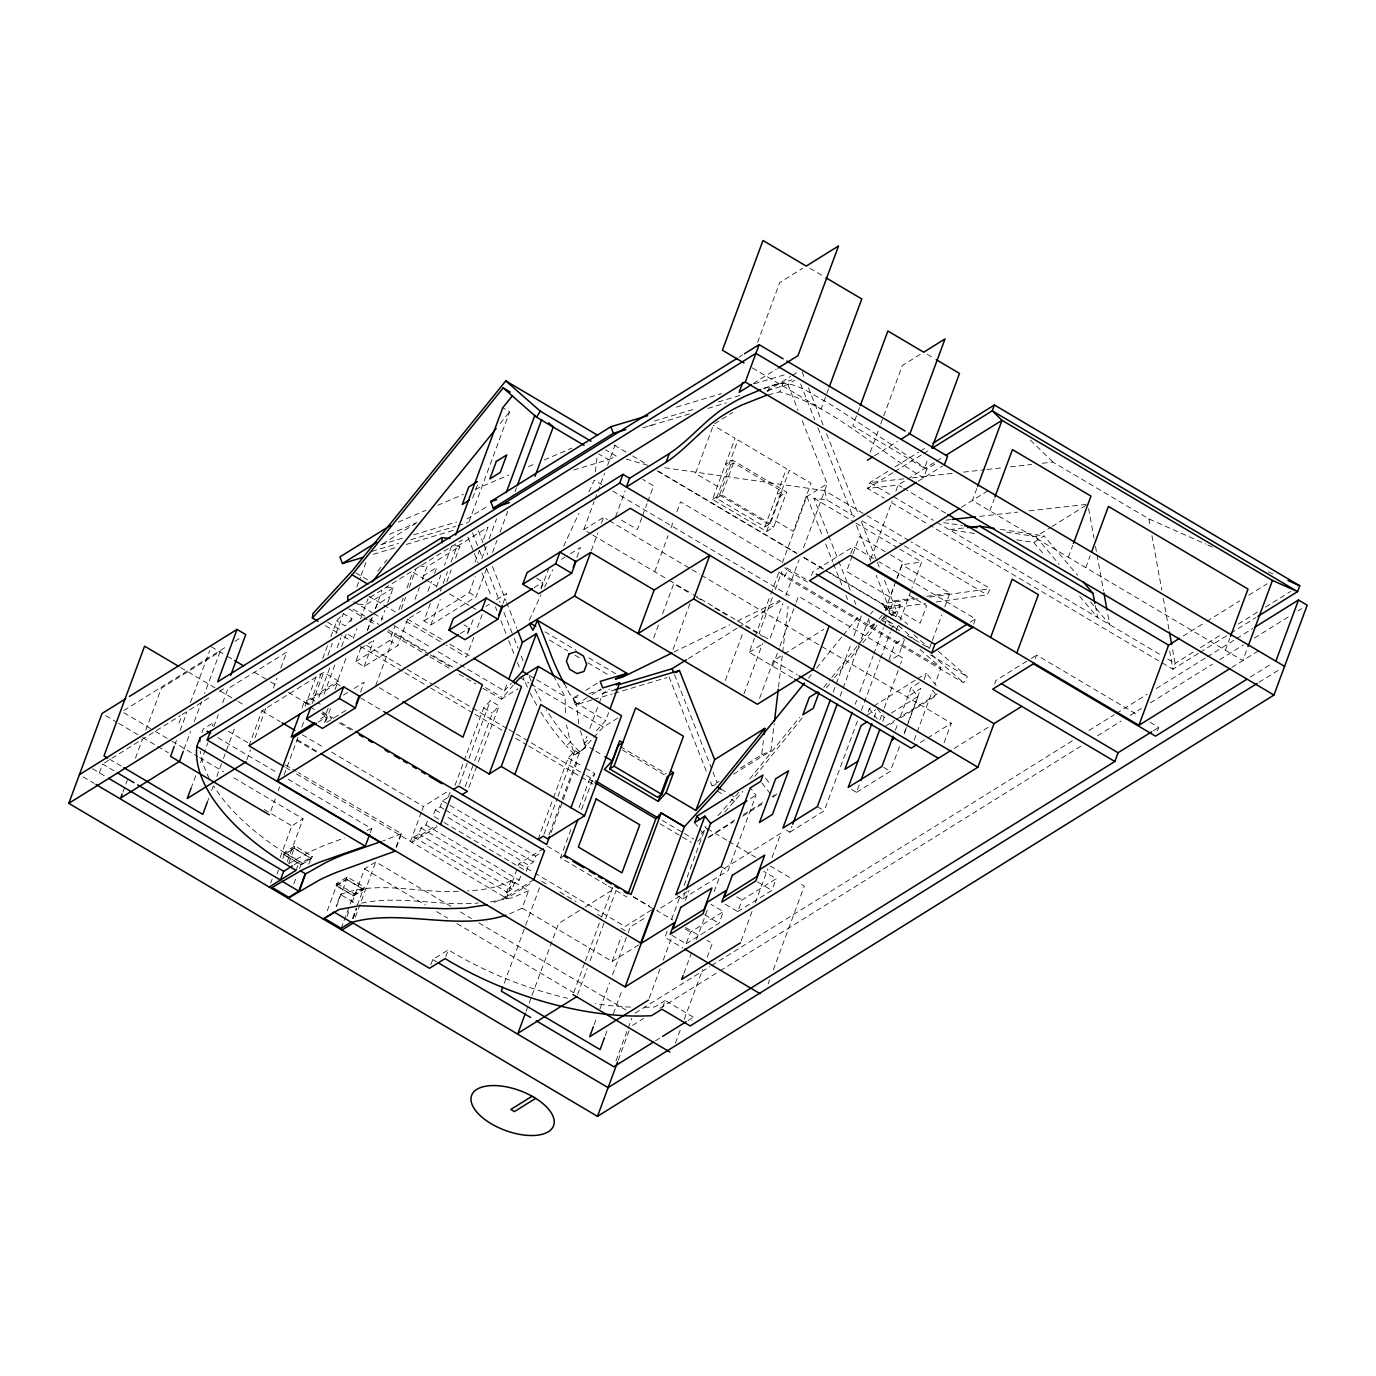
<?xml version="1.0" encoding="UTF-8"?>
<svg xmlns="http://www.w3.org/2000/svg" width="1376" height="1376" viewBox="0 0 1376 1376"><rect width="100%" height="100%" fill="white"/><g stroke="black" fill="none" stroke-linecap="round" stroke-linejoin="round"><path stroke-width="0.75" stroke-dasharray="5 3.75" d="M553.582 675.65A191.384 156.675 58.1 0 0 557.263 682.909L565.106 696.6L565.484 716.156M595.326 471.83L597.304 455.146M740.391 768.083L761.668 754.839L763.353 740.598M733.649 774.103L770.938 750.883L774.224 723.243M778.524 687.088L788.138 606.283M99.382 772.83L102.615 764.076L115.55 771.747M122.928 792.026L125.147 786.04M125.887 784.045L127.349 780.054M135.467 758.107L142.106 740.15M145.804 730.174L161.302 688.275L220.108 651.656L204.611 693.556M178.949 723.277L181.546 716.277M174.976 744.416L176.455 740.426M180.153 730.45L186.792 712.51M190.473 702.534L209.668 650.659M183.954 749.404L190.593 731.447M194.291 721.471L201.67 701.519M201.997 732.479L203.287 728.988L213.676 722.52L212.386 726.012M190.972 788.534L196.132 774.568M200.552 762.596L207.931 742.644M213.848 726.683L218.268 714.712M222.688 702.74L227.866 688.774L286.672 652.155L280.773 668.117M207.208 802.414L208.688 798.424M211.646 790.443L213.108 786.453M216.806 776.477L222.706 760.515M223.445 758.52L235.244 726.597M248.97 745.792L261.904 710.824L323.704 672.348L338.238 680.948L334.643 690.666M246.82 759.879L250.518 749.903M254.938 737.932L266.755 706.008M273.394 688.069L277.075 678.093M302.015 708.004L304.165 702.173L338.238 680.948M305.076 706.318L316.084 676.528M322.706 658.64L327.849 644.708M330.808 636.761L336.69 620.851L343.364 613.593L351.946 618.684L349.745 624.652M321.279 673.277L311.716 699.146L320.298 704.237M327.918 655.372L332.321 643.435M336.002 633.493L343.364 613.593M270.814 810.894L275.252 798.923M278.193 790.942L279.672 786.952M284.11 774.98L298.128 737.072M301.808 727.096L304.767 719.115M312.214 703.411L323.704 672.348M356.848 586.984L360.443 577.266M361.166 575.323L366.91 559.757M318.785 697.529L329.827 667.687M337.172 647.804L340.852 637.862M323.979 694.278L335.022 664.436M341.644 646.531L346.064 634.594M309.961 704.409L306.521 702.379L336.587 683.666L346.769 656.128M353.322 638.43L356.952 628.591M360.598 618.77L368.063 598.577M328.193 708.141L325.304 715.916L318.131 720.388M324.616 722.606L326.766 716.776L321.674 713.766M325.716 721.42L330.859 707.505M270.676 883.082L272.121 879.144M280.154 857.437L291.832 825.858L303.098 818.84L231.03 776.184M283.645 854.582L284.454 852.398L294.842 845.93L312.3 856.25L311.492 858.435L301.103 864.919L283.645 854.582L294.034 848.115L294.842 845.93M277.092 873.949L278.52 870.079M282.802 858.521L284.23 854.668L294.189 848.459L288.53 863.767M407.606 619.252L397.905 645.464L364.107 666.517L355.799 661.598L361.63 645.843M367.444 630.088L371.83 618.271M375.459 608.433L382.012 590.7M367.444 630.5L372.586 616.603M375.528 608.656L376.99 604.683L389.976 596.599M287.292 861.582L303.098 818.84M364.107 666.517L373.808 640.304M381.152 620.438L384.833 610.497M387.774 602.55L393.209 587.862L383.474 586.761M360.546 692.076L364.227 682.152L352.101 689.686M296.046 870.32L299.28 861.582A204.302 99.038 20.3 0 1 213.435 785.644M293.828 883.839L296.666 876.134M299.521 868.411L301.912 862.735L312.3 856.25M398.834 609.878L403.254 597.958M406.918 588.016L412.8 572.124L423.825 578.66M355.799 661.598L389.597 640.545L394.688 626.768M401.259 609.035L405.628 597.218M409.257 587.38L415.827 569.647M308.792 864.094L310.907 858.366L293.828 848.252M375.717 685.523L395.118 633.08L426.027 651.381M414.95 599.386L419.37 587.466M422.312 579.52L427.007 566.809L459.928 546.306L451.827 545.395L444.482 565.261M427.936 591.302L431.617 581.36M434.558 573.414L436.76 567.462L423.774 575.546M486.588 568.529L476.165 596.737L430.826 624.979L423.911 620.886L430.516 602.998M436.398 587.105L440.802 575.202M472.656 498.026L477.696 484.421M440.337 591.216L442.487 585.385M443.21 583.441L447.527 571.797M451.122 562.079L456.866 546.547L488.033 527.128L482.271 542.677M430.826 624.979L440.286 599.403M446.822 581.704L451.19 569.905M455.559 558.106L459.928 546.306M468.958 521.882L509.67 411.802L502.756 407.709M336.002 885.576L336.81 883.392L347.199 876.925L364.64 887.245L363.832 889.429L353.443 895.896L336.002 885.576L346.391 879.109L347.199 876.925M327.299 910.723L336.57 885.645L346.528 879.453L363.247 889.36L357.588 904.651L340.508 894.538L336.191 906.182M336.57 906.406L346.528 879.453M370.333 832.618L371.761 828.73L287.532 778.868M475.098 562.096L479.398 550.452M341.179 928.336L343.312 922.539M344.017 920.613L353.305 895.552L363.247 889.36M353.443 895.896L354.251 893.712L364.64 887.245M347.027 916.261L349.212 910.344M352.136 902.45L364.537 868.892L375.786 861.892L451.19 906.526M423.911 620.886L469.25 592.643L475.15 576.682M481.789 558.742L486.21 546.771M489.168 538.79L496.547 518.838M352.566 918.239L356.16 908.538M352.978 918.48L356.573 908.779M353.185 918.36L356.78 908.642M355.352 917.156L375.786 861.892M492.556 552.412L497.028 540.321M500.004 532.271L508.208 510.1M514.968 491.8L516.464 487.775M467.135 633.837L469.302 628.006L463.97 624.859M468.236 632.65L474.118 616.758M395.996 847.031L401.035 833.443M473.774 637.277L466.43 657.143L446.22 645.189M477.455 627.353L482.598 613.455M396.477 847.324L401.517 833.718L298.179 772.538M421.28 812.304L410.512 841.424L436.502 825.239M422.002 810.361L423.447 806.474L449.436 790.288M427.42 820.99L425.941 824.981L421.022 828.042L418.82 834.011L413.884 837.072L411.957 842.284L436.983 826.718M503.083 603.307L506.746 593.383L496.358 599.85M447.75 797.598L442.418 800.918L440.217 806.904L435.28 809.965L433.079 815.934L442.229 821.352M448.284 796.979L450.451 791.148M454.992 785.438L483.681 707.883L490.372 700.625L499.092 705.802L477.747 763.491M459.464 784.182L468.287 760.309M469.027 758.331L490.372 700.625M465.191 786.625L474.015 762.768M474.754 760.773L492.402 713.043L499.092 705.802M540.906 587.896L543.056 582.065L535.952 577.868M541.267 588.704L548.611 568.838M482.976 688.258L501.363 699.146L513.128 685.282M460.272 664.814L504.39 690.924L507.28 683.15M468.924 787.364L477.008 765.486M591.026 534.043L583.734 529.743L594.174 501.535M594.914 499.522L597.15 493.468M597.906 491.456L604.614 473.327M607.59 465.277L615.038 445.119M576.836 557.383L580.517 547.442L566.671 556.076M430.826 964.782L432.769 959.554L448.352 949.836A204.302 99.038 20.3 0 0 567.531 998.254M591.267 550.778L597.82 533.08M601.467 523.241L603.634 517.342L607.332 519.543M445.755 956.836L448.352 949.836M615.622 516.654L625.168 490.819M641.835 517.634L637.432 529.554L619.252 518.804M642.575 515.656L646.978 503.736M647.718 501.741L653.6 485.866L642.695 479.398M509.516 913.922L522.089 908.16L528.556 890.685L511.081 880.33L504.614 897.806L506.11 898.7L532.615 882.188M520.661 876.202L519.199 880.176L514.28 883.254L512.061 889.223L507.142 892.284L505.216 897.496L491.026 903.757M506.11 898.7L519.044 863.75L543.778 848.338M526.32 871.146L528.539 865.177L533.458 862.098L535.677 856.13L539.22 853.911M538.05 839.446L552.756 799.68M553.496 797.702L568.202 757.935L574.893 750.677L579.227 753.24L603.342 727.044L617.91 717.98M543.984 834.234L557.228 798.424M557.968 796.429L574.893 750.677M549.041 834.802L561.563 800.987M562.302 798.992L579.227 753.24M551.054 832.6L576.802 763.009M593.899 750.075L584.095 743.952L586.967 736.177M589.84 728.403L598.474 705.062M599.196 703.119L602.791 693.401L609.534 689.187M654.718 571.762L668.014 535.797M670.972 527.799L673.93 519.818M676.889 511.82L680.587 501.827L784.905 563.592M504.252 983.135L524.91 927.269M525.649 925.274L539.667 887.382M712.562 427.368L695.516 473.447L717.326 486.364M596.376 730.759L605.715 720.628L608.639 712.682M606.592 885.06L560.514 857.781L570.902 829.659M579.072 807.557L589.478 779.452L594.793 773.673L583.992 767.275M581.566 809.466L594.793 773.673M757.574 342.452L779.71 282.596L802.69 268.286M653.686 637.965L659.62 621.883M662.596 613.851L673.741 583.716L691.32 594.122M764.867 526.922L786.418 468.666L737.966 439.976L716.414 498.25L764.867 526.922L770.182 523.62L782.067 491.49L733.632 462.818L728.3 466.137L725.444 464.434L732.462 460.066L786.642 492.126L773.69 527.111L766.656 531.497L712.493 499.419L735.111 438.29L713.301 425.373M526.131 1011.274L531.308 997.325M532.03 995.33L558.604 923.502L583.355 908.091M712.493 499.419L719.528 495.05L732.462 460.066M716.414 498.25L721.746 494.93L733.632 462.818M767.791 391.764L769.734 386.518C789.979 376.766 809.071 392.951 826.133 401.809C860.533 422.948 893.54 446.237 926.788 469.13L935.439 463.746M673.019 649.42L690.116 603.204M768.41 394.774L779.831 391.868L783.064 383.113M573.689 992.629L584.748 962.701M585.488 960.706L600.985 918.824M601.725 916.829L612.802 886.901M577.576 994.607L587.156 968.67M590.115 960.689L604.872 920.785M605.612 918.79L615.949 890.874M766.656 531.497L789.274 470.351L811.083 483.268L793.298 531.342L771.489 518.425M522.089 908.16L612.114 961.463L621.453 936.213M828.576 388.754L821.197 408.706L749.438 366.205M594.088 1024.776L597.046 1016.795M600.005 1008.814L609.585 982.877M612.544 974.896L627.301 934.992M628.041 932.997L630.26 927.011L646.17 917.104M725.358 680.398L743.195 632.186M605.251 1035.646L608.209 1027.666M613.369 1013.699L622.227 989.757M792.731 678.058L749.249 652.327L754.461 638.258M755.2 636.245L770.061 596.049M770.818 594.054L778.988 571.934L940.943 667.824L934.992 683.906M782.325 562.904L806.904 496.495L827.148 483.888L802.019 420.265M772.349 597.562L759.036 633.528L769.494 639.72L782.806 603.754M775.29 589.564L781.946 571.59M743.952 693.865L762.545 643.624M785.748 595.756L799.06 559.808M803.498 547.82L827.148 483.888M616.001 1060.93L631.808 1018.188M618.306 1060.036L629.245 1030.435M859.536 407.623L852.828 425.769L924.448 468.167L927.441 460.1M667.136 931.363L664.918 937.348L682.943 948.012M671.557 919.392L680.415 895.449M684.113 885.473L705.51 827.63M677.542 895.828L682.72 898.889L684.921 892.938M759.586 698.32L773.501 660.669L782.48 655.079M649.214 998.116L660.291 968.188M663.232 960.207L672.09 936.265M685.386 900.368L689.066 890.392M772.59 666.139L779.246 648.165M779.986 646.17L795.5 604.202M796.24 602.206L798.458 596.221L902.776 657.986L900.558 663.972M811.444 575.46L812.734 571.952L853.412 546.616L877.114 560.651M662.561 1007.456L665.158 1000.472L693.418 1017.191L692.111 1020.7M671.935 935.336L686.16 943.747L690.46 932.102L723.363 911.617L710.91 904.256M870.303 452.188L880.004 425.975M880.743 423.963L882.979 417.908M883.736 415.896L902.381 365.483L920.148 354.423M683.855 973.468L691.973 951.538M696.394 939.567L707.47 909.639M714.11 891.682L722.228 869.735L781.035 833.116L771.454 859.037M682.72 898.889L728.059 870.664L755.974 795.173L750.247 787.898M850.832 553.616L853.412 546.616M852.26 555.852L846.515 571.401L890.134 597.218L894.452 585.574M852.982 553.909L859.45 536.434L888.535 553.651M686.16 943.747L719.046 923.262L723.363 911.617M675.427 1043.146L680.587 1029.179M684.285 1019.203L702.723 969.323M707.161 957.352L712.321 943.386L706.954 940.204M725.324 904.256L737.76 911.617L742.077 899.956L776.184 878.714L763.749 871.352M870.716 559.138L892.198 501.053M895.914 491.043L898.132 485.04L934.579 462.336M741.182 940.84L752.259 910.912M755.218 902.931L767.756 869.013M833.22 692.042L850.987 644.02M853.946 636.022L861.359 616.001M786.35 830.158L789.807 832.205L792.026 826.202M840.134 696.136L842.353 690.133M843.11 688.138L868.273 620.094M926.788 469.13L923.554 477.868C876.065 449.574 833.925 406.849 779.831 391.868M737.76 911.617L771.867 890.375L776.184 878.714M885.129 610.153L896.086 580.534M896.825 578.556L901.934 564.745L921.628 562.01L911.944 588.154M897.324 577.8L903.069 562.251L890.341 554.717M855.218 704.271L856.698 700.264M859.673 692.231L873.038 656.094M873.777 654.082L883.426 627.989M884.183 625.977L886.402 619.957L893.316 624.05L891.098 630.07M892.112 615.657L888.999 612.922L893.42 600.968L914.335 598.061M789.807 832.205L824.258 810.756L857.678 720.405M861.376 710.377L863.612 704.357M864.352 702.345L879.952 660.188M880.692 658.175L890.341 632.083M888.999 612.922L895.914 617.016L900.334 605.062L893.42 600.968M896.326 630.397L899.302 622.348M900.042 620.335L911.204 590.166M868.084 712.046L869.271 708.829L915.711 679.916M768.135 983.874L769.614 979.884M773.295 969.908L804.289 886.11L798.923 882.928M889.068 659.603L894.83 644.037L903.482 638.653M874.052 717.515L876.65 710.532M904.496 639.513L898.734 655.079L890.083 660.48M879.866 719.906L883.564 709.93M884.304 707.935L899.818 665.967M851.52 789.411L856.508 792.37L859.415 784.492M882.738 721.471L884.183 717.532L889.532 714.213M976.822 488.446L972.368 500.468L1242.82 660.583L1247.258 648.56M895.363 730.243L897.565 724.275M900.506 716.328L911.101 687.725L919.202 682.685M907.3 635.316L929.436 648.423L931.638 642.506M932.36 640.528L941.855 614.848M944.779 606.954L949.887 593.125L901.934 564.745M904.668 732.101L907.61 724.154M908.332 722.159L920.836 688.396L907.868 696.48M924.053 679.658L926.426 673.242L936.97 686.607M856.508 792.37L890.306 771.317L899.784 745.723M904.152 733.907L906.337 727.99M907.059 726.029L917.998 696.48L911.101 687.725M989.826 510.788L994.194 498.955M914.18 740.168L916.399 734.13M917.156 732.135L932.016 691.939M973.606 624.171L975.55 618.925L878.937 561.735M944.142 742.696L951.349 723.208L701.657 575.374M994.642 683.924L995.932 680.432L1029.54 659.5M1068.326 557.28L1072.712 545.429M1035.32 658.588L1036.627 655.079L1138.709 715.52M1085.784 567.6L1090.17 555.766M1157.457 730.897L1158.747 727.405L1149.648 722.004M1225.362 650.246L1229.748 638.412M529.313 620.094L541.043 594.828M544.655 587.053L552.791 569.561M563.627 546.238L578.969 513.196M588.911 491.817L594.329 480.155L601.69 484.524M936.196 601.966L987.177 594.879L990.273 588.67L911.136 541.834M938.363 651.278L967.38 676.751L963.664 682.788L784.268 576.578L787.984 570.541L784.784 567.72M377.695 571.264L383.01 564.693M384.351 563.042L387 559.757M500.21 423.516L509.67 411.802M808.538 678.093L811.221 674.773M816.587 668.134L842.095 636.572M843.436 634.921L859.553 614.986M870.492 614.092L872.866 611.15M717.997 815.658L738.929 792.318M749.696 779.005L799.525 717.36M823.76 687.364L830.485 679.039M831.844 677.37L858.762 644.054M860.12 642.386L877.613 620.731M878.972 619.062L884.355 612.406M885.697 610.738L888.397 607.401L907.747 624.394M724.774 812.132L742.799 791.355M754.925 776.322L802.156 717.911M826.443 687.862L833.185 679.52M834.527 677.852L861.514 644.467M862.855 642.798L880.399 621.109M881.741 619.441L885.8 614.436M351.946 618.684L345.273 625.942L336.69 620.851M504.39 690.924L511.339 683.39M584.112 743.934L589.736 737.966M701.124 833.976L705.338 829.401M697.821 841.407L702.087 836.78M708.451 837.141L736.384 818.995M773.088 797.254L777.474 793.402L772.125 796.738M540.94 712.252A191.384 156.675 58.1 0 0 559.98 738.62L566.224 745.826L570.386 742.197L566.516 725.049M584.748 744.657L585.729 747.46L574.772 755.028L566.224 745.826M585.729 747.46L574.772 755.028L570.386 742.197M382.528 544.053L415.294 523.654M123.84 710.498L227.556 645.912M234.832 641.371L240.301 637.982M467.032 518.907L488.807 505.336M739.067 357.124L742.713 354.853M369.869 597.459L462.302 539.891M104.421 762.958L180.376 715.658M182.182 714.522L210.459 696.927M219.283 691.423L226.352 687.02M648.818 426.061L652.534 424.96M393.209 587.862L365.689 604.993L357.863 604.116M753.274 383.508L776.408 369.095M714.66 423.739L732.72 412.49M767.017 391.128L790.495 376.508M792.301 375.39L797.719 372.019M360.822 648.388L372.191 641.302M409.24 618.237L420.592 611.168M767.378 390.612L787.898 384.472L794.812 380.172M583.734 529.743L603.634 517.342M343.45 695.086L350.381 690.769M485.986 606.317L489.443 604.167M561.477 559.31L564.934 557.142M318.028 722.211L326.766 716.776M460.306 633.614L469.302 628.006M534.18 587.604L543.056 582.065M326.714 722.331L347.492 709.38M782.067 491.49L776.735 494.81L779.607 496.512L786.642 492.126M874.431 455.817L897.53 441.438M501.363 699.146L518.15 688.688M887.83 471.383L869.752 482.632L867.602 488.463L884.166 498.25M895.054 466.877L918.532 452.257M920.338 451.122L925.756 447.75M892.904 472.708L867.602 488.463L898.132 485.04L901.813 487.207M894.71 471.572L921.8 454.699M923.606 453.581L930.83 449.075M565.966 687.983L566.568 687.604A191.384 156.675 58.1 0 1 564.573 684.061M936.402 461.201L941.872 457.795M294.086 864.816L299.28 861.582M570.146 694.983L566.568 687.604M310.907 858.366L300.948 864.558L284.23 854.668M918.119 481.256L942.594 466.017M591.783 700.04L575.512 704.908L572.915 698.354L578.367 694.966M585.643 690.442L598.354 682.513M574.566 701.829L605.715 720.628M575.512 704.908L590.046 695.86M591.852 694.725L600.951 689.066M688.361 658.588L737.072 628.247M738.878 627.112L780.381 601.278M961.428 507.28L987.951 490.768M749.249 652.327L764.437 642.867M784.268 653.961L823.76 629.382M868.755 618.357L869.77 626.544L875.119 623.225M882.24 618.787L887.589 615.45M882.446 620.49L889.618 616.018M891.407 614.9L896.791 611.546L883.375 577.576M1006.527 532.151L1035.904 536.588L1050.232 527.679M1052.021 526.561L1087.831 504.252L1028.474 510.909M1016.83 539.856L1033.737 542.419L1044.126 535.952L1077.563 575.237M560.514 857.781L564.642 855.201M533.802 879.694L505.216 897.496L293.019 771.884M970.252 622.244L975.55 618.925M710.48 781.792L712.028 785.748L719.132 781.327M917.5 678.798L926.426 673.242M866.897 715.245L875.566 709.861M750.539 798.562L755.974 795.173M891.304 713.095L917.998 696.48M585.127 906.99L613.834 889.12M743.539 814.54L763.181 802.294M885.542 726.098L894.469 720.542M896.258 719.424L937.348 693.848M708.778 837.313L733.786 821.73M742.713 816.174L764.162 802.81M890.083 724.395L893.66 722.176M900.798 717.722L936.523 695.465L931.535 689.152M1031.312 658.399L1036.627 655.079M651.553 910L625.048 926.495L535.488 873.485M920.32 742.524L925.807 739.118M927.63 737.983L951.349 723.208M687.278 891.51L656.765 910.499L672.898 920.045M612.114 961.463L640.39 943.85M954.136 748.475L988.622 726.992M1183.154 636.073L1205.032 622.451M1206.855 621.316L1239.656 600.882M1248.754 595.206L1266.986 583.854M1193.164 652.155L1175.104 663.404L1172.937 669.235L930.142 525.477M1200.388 647.649L1222.06 634.147M1238.331 624.033L1258.197 611.649M1265.421 607.143L1290.722 591.405M1198.238 653.48L1172.937 669.235L1169.669 651.175M1200.044 652.362L1228.94 634.353M1230.746 633.235L1256.047 617.48M635.058 1013.166L709.792 966.64M711.616 965.505L1072.472 740.77M1088.88 730.553L1114.405 714.66M1116.228 713.525L1147.206 694.226M1156.322 688.55L1205.531 657.9M1207.354 656.765L1234.685 639.754M1236.508 638.619L1252.917 628.402M665.158 1000.472L654.77 1006.94A204.302 99.038 20.3 0 1 642.953 1007.301M632.53 1025.344L643.469 1018.532M659.895 1008.316L718.238 971.972M720.061 970.837L1081.089 745.998M1097.515 735.782L1121.216 721.007M1130.332 715.331L1141.272 708.52M1150.388 702.844L1212.376 664.23M1219.669 659.689L1243.388 644.931M1254.327 638.12L1288.968 616.534M1298.084 610.858L1301.73 608.588M1231.881 667.394L1258.404 650.882M655.44 1040.841L660.858 1037.47M687.983 1020.579L693.418 1017.191M1153.449 730.708L1158.747 727.405M1250.32 677.095L1272.198 663.473M1259.04 682.272L1279.095 669.785M288.754 863.629L308.723 852.466A491.696 238.375 20.3 0 1 327.144 844.279L344.327 838.018M511.081 880.33C497.957 887.967 482.546 890.066 467.634 890.857M528.556 890.685L512.457 897.72L488.772 902.192M340.508 894.538C378.417 879.694 420.385 893.987 459.911 891.149M673.913 652.052L729.727 624.79M737.433 621.023L779.779 600.349M401.517 833.718L382.889 840.977M398.232 522.14L425.872 510.376M437.706 505.319L463.368 494.397M475.202 489.357L508.759 475.064M528.487 466.653L536.382 463.282M544.277 459.928L571.9 448.163M389.288 534.37L417.1 522.519M761.668 754.839L770.938 750.883M371.761 828.73L365.81 830.863M869.77 626.544L877.045 623.844M764.282 388.445L769.734 386.518M361.544 903.138C399.9 895.019 439.443 906.509 478.28 903.017M676.39 407.124L721.437 393.656M754.22 383.852L786.986 374.048M654.512 421.004L695.585 408.724M718.169 401.964L740.77 395.204M763.353 388.445L792.112 379.845M642.816 427.867L689.445 413.918M707.918 408.397L726.373 402.876M573.74 470.007L608.519 459.601L598.698 453.994M380.894 544.655L403.46 537.913M413.712 534.851L456.78 521.968M371.847 551.38L398.49 543.4M410.805 539.719L455.903 526.234M457.95 525.615L468.201 522.553M373.378 554.287L396.013 547.51M406.316 544.432L453.667 530.276M572.915 698.354L581.016 695.929M589.117 693.521L601.26 689.892M602.791 693.401L614.883 689.789M593.813 699.438L612.114 693.968M614.16 693.366L667.033 677.542M896.791 611.546L891.166 613.232L876.202 575.357M712.028 785.748L715.795 784.63M926.891 596.324L949.887 593.125M826.064 570.851L881.638 603.754L919.237 598.543M929.694 597.081L990.273 588.67M900.334 605.062L884.768 607.229L895.914 617.016M886.729 608.226L883.994 606.782L887.331 608.742L925.566 603.445M903.843 478.814L869.752 482.632L891.562 495.532M912.357 477.85L952.828 473.31M963.475 472.123L984.786 469.732M986.902 469.491L1001.814 467.823M1010.345 466.86L1031.639 464.486M1042.286 463.282L1052.932 462.095L1148.908 518.907L1205.72 544.088M945.794 520.18L952.158 519.457M979.712 516.378L1017.879 512.096M963.389 528.04L949.148 529.622L974.535 533.475M419.216 565.932L427.007 566.809M664.694 467.754L824.637 490.613L865.126 514.59M827.853 533.596L813.887 498.215L827.114 500.107L854.72 516.447M1000.472 529.347L1044.126 535.952M943.575 522.639L962.46 525.494M626.218 459.068L647.855 465.346M608.519 459.601L616.379 456.213L605.509 449.78M1207.681 544.965L1213.546 547.562M1268.397 571.883L1276.24 575.357M809.81 268.217L824.155 276.696M927.269 354.337L934.442 358.568M903.654 488.291L945.966 513.351M893.385 496.616L933.375 520.283M936.936 522.398L1160.553 654.787M1167.828 659.104L1175.104 663.404L1172.06 646.651M891.51 502.618L928.301 524.394M866.966 515.673L909.295 540.734M862.081 520.816L902.553 544.776M904.393 545.859L987.177 594.879M813.887 498.215L854.066 522.003M855.889 523.086L897.892 547.958M899.715 549.041L921.628 562.01M909.209 595.361L926.65 605.698L920.183 623.208L902.725 612.87M721.746 494.93L770.182 523.62M719.528 495.05L773.69 527.111M614.246 445.102L630.81 454.906M632.65 455.989L647.374 464.71M658.416 471.246L796.394 552.946M803.756 557.297L827.681 571.453M829.522 572.554L888.397 607.401M657.04 470.781L796.652 553.444M803.997 557.796L824.207 569.75M881.483 620.026L899.921 630.948M786.522 567.841L808.245 580.706M787.984 570.541L808.176 582.495M930.486 654.907L967.38 676.751M612.733 491.06L789.394 595.653M609.19 520.627L699.816 574.291M592.832 535.126L667.532 579.348M669.355 580.431L691.32 593.434M693.143 594.518L757.213 632.444M696.703 597.304L702.104 600.504M714.746 607.986L727.388 615.468M745.431 626.149L763.009 636.555M773.501 660.669L797.323 674.773M883.65 767.378L890.306 771.317M544.913 631.825L576.097 650.28M588.928 657.883L616.431 674.154M549.402 640.029L567.72 650.865M575.048 655.2L580.552 658.45M587.879 662.802L609.843 675.805M469.25 592.643L476.165 596.737M817.344 806.663L824.258 810.756M425.666 579.743L436.674 586.262M449.539 593.882L469.732 605.836M471.572 606.919L477.094 610.187M529.554 675.547L534.886 678.695M536.657 679.761L565.106 696.6M355.765 572.863L367.977 580.104M720.921 789.067L727.904 793.195M729.641 794.227L734.887 797.323M717.257 791.028L724.223 795.156M731.206 799.301L734.698 801.365M520.076 677.749L529.124 683.115M530.93 684.182L603.342 727.044M368.923 596.255L381.788 603.875M383.629 604.958L396.494 612.578M407.52 619.114L442.453 639.788M449.814 644.14L471.865 657.212M620.198 746.532L666.19 773.759M405.817 621.264L444.396 644.106M622.468 749.972L665.571 775.496M353.649 601.673L372.036 612.561M373.876 613.662L383.061 619.097M394.086 625.633L430.86 647.391M438.222 651.742L458.432 663.714M595.739 751.158L603.049 755.493M433.285 655.681L453.289 667.515M353.116 609.19L367.822 617.893M369.662 618.976L378.847 624.429M388.049 629.864L428.486 653.806M430.327 654.89L452.394 667.962M485.487 687.553L502.034 697.34M348.764 608.794L367.151 619.682M368.992 620.765L374.513 624.033M387.378 631.653L427.833 655.595M429.656 656.696L449.883 668.667M459.085 674.102L475.632 683.906M389.597 640.545L397.905 645.464M707.316 828.696L727.13 840.426M728.919 841.493L755.906 857.472M770.25 865.951L791.75 878.696M483.681 707.883L492.402 713.043M568.202 757.935L582.203 766.208M327.677 622.33L340.629 629.984M348.025 634.353L353.563 637.638M366.498 645.31L405.318 668.289M407.158 669.372L433.044 684.698M434.885 685.798L506.97 728.472M508.828 729.555L514.366 732.84M516.206 733.941L584.594 774.43M586.451 775.531L593.847 779.9M662.234 820.388L682.565 832.428M684.405 833.512L693.659 838.999M589.478 779.452L593.159 781.637M325.321 625.616L341.953 635.471M343.811 636.572L351.207 640.941M360.443 646.41L402.962 671.574M404.802 672.675L428.83 686.899M430.688 688L473.189 713.164M475.047 714.264L502.756 730.673M515.708 738.327L526.784 744.898M528.642 745.998L593.331 784.286M659.878 823.691L691.285 842.284M757.66 881.947L771.867 890.375M721.144 866.57L728.059 870.664M736.745 896.808L742.077 899.956M379.363 687.673L399.35 699.507M336.587 683.666L340.268 685.833M360.478 697.804L384.386 711.96M704.839 914.851L719.046 923.262M322.5 711.839L333.56 718.392M340.956 722.761L353.873 730.415M211.147 646.668L225.561 655.2M227.35 656.266L232.768 659.465M254.371 672.262L268.716 680.759M270.504 681.808L277.677 686.056M288.427 692.42L309.927 705.148M633.356 896.636L649.558 906.234M685.437 927.476L699.782 935.972M304.165 702.173L309.669 705.441M322.534 713.06L331.719 718.496M339.081 722.847L351.946 730.467M547.321 846.137L561.941 854.788M633.218 896.997L653.325 908.9M310.77 707.298L314.399 709.448M685.128 928.938L690.46 932.102M608.433 886.144L626.871 897.066M442.418 800.918L535.677 856.13M440.217 806.904L443.863 809.054M445.704 810.137L533.458 862.098M435.28 809.965L440.767 813.216M448.094 817.533L528.539 865.177M261.904 710.824L280.257 721.695M302.29 734.732L324.306 747.787M331.65 752.122L423.447 806.474M519.044 863.75L533.664 872.401M444.052 822.435L524.497 870.062M180.617 667.498L218.285 689.806M220.074 690.872L236.208 700.418M237.996 701.468L243.363 704.65M541.886 881.397L547.287 884.596M559.894 892.061L576.114 901.658M597.666 914.421L604.838 918.669M620.954 928.215L628.127 932.446M297.233 739.634L317.443 751.606M296.752 740.391L318.802 753.446M425.941 824.981L519.199 880.176M421.022 828.042L514.28 883.254M418.82 834.011L512.061 889.223M413.884 837.072L507.142 892.284M228.382 731.224L248.574 743.178M285.314 764.936L296.339 771.454M285.675 767.533L291.196 770.784M217.941 737.656L276.542 772.349M123.857 712.734L153.424 730.243M155.282 731.327L170.056 740.082M171.914 741.182L197.766 756.49M199.623 757.591L223.634 771.798M460.392 911.961L471.418 918.497M478.779 922.849L625.891 1009.95M105.728 715.658L116.788 722.211M118.628 723.294L140.73 736.401M142.588 737.484L168.371 752.758M264.192 809.484L269.73 812.769M271.571 813.852L291.832 825.858M364.537 868.892L425.545 905.012M436.622 911.583L447.716 918.136M456.97 923.606L573.414 992.56M294.034 848.115L311.492 858.435M346.391 879.109L363.832 889.429M284.454 852.398L301.912 862.735M336.81 883.392L354.251 893.712M336.57 885.645L353.305 895.552M109.392 759.088L122.017 766.552M432.769 959.554L436.467 961.738M92.398 768.685L104.92 776.098M83.093 776.855L94.153 783.391M881.638 603.754L887.331 608.742M913.888 634.766L929.436 648.423M898.511 625.598L914.404 639.548M931.879 654.89L963.664 682.788M886.402 619.957L899.233 631.223M920.08 649.524L940.943 667.824M778.988 571.934L784.268 576.578M1030.435 440.131L1052.932 462.095M579.21 751.52L570.662 742.318A191.384 156.675 58.1 0 1 546.324 709.81M1033.737 542.419L1044.883 555.491M1079.661 596.358L1097.738 617.6L1095.313 605.423M1035.904 536.588L1059.124 564.315M1090.549 601.828L1109.675 624.67L1107.37 611.993M877.286 708.778L884.183 717.532M869.271 708.829L877.183 718.857M765.641 778.369L770.904 785.042M761.874 783.013L770.594 794.09M704.787 826.219L708.743 831.224M694.519 822.607L698.268 827.354M699.507 828.937L703.239 833.684M575.736 702.31L570.748 694.605M802.122 371.761L804.478 377.764M808.434 387.757L823.416 425.717M826.58 433.715L858.142 513.644M861.29 521.624L880.227 569.578M800.643 383.99L814.816 419.869M817.963 427.85L853.378 517.548M856.526 525.529L870.698 561.408M787.898 384.472L798.097 410.323M828.627 535.556L837.932 559.138M838.706 561.098L850.351 590.579M854.238 600.4L855.786 604.322M806.904 496.495L822.538 536.072M825.652 544.002L832.686 561.804M833.478 563.782L842.078 585.557M845.982 595.464L847.547 599.42M674.481 674.67L712.183 770.13M712.957 772.125L716.896 782.067M669.08 676.94L706.576 771.902M478.298 530.689L483.01 542.643M483.802 544.638L487.74 554.614M492.47 566.568L505.852 600.469M506.626 602.447L516.86 628.368M472.518 532.822L478.796 548.732M479.588 550.727L482.735 558.673M486.657 568.615L500.004 602.413M503.926 612.354L513.351 636.211M514.125 638.206L518.064 648.13M521.194 656.094L524.342 664.04M467.892 537.139L478.108 563.008M482.03 572.949L491.456 596.84M495.394 606.782L496.96 610.755M500.898 620.714L507.968 638.619M508.742 640.614L514.246 654.529M517.393 662.492L519.75 668.461M584.422 743.745L579.434 727.422M824.637 490.613L827.114 500.107M578.797 724.017L576.458 703.342M1148.908 518.907L1150.422 527.283M1151.936 535.66L1161.808 590.115M1163.322 598.491L1169.032 629.898M1088.605 508.484L1093.972 538.05M1095.502 546.496L1096.655 552.842M1097.033 554.958L1103.535 590.872M209.324 778.455A204.302 99.038 20.3 0 1 200.26 751.33M630.724 1007.094A204.302 99.038 20.3 0 1 595.378 1003.637M536.76 705.252A191.384 156.675 58.1 0 1 530.052 692.678M527.421 687.174A191.384 156.675 58.1 0 1 522.622 676.012M541.129 701.038A191.384 156.675 58.1 0 1 531.962 682.909M531.136 681.051A191.384 156.675 58.1 0 1 528.745 675.461"/><path stroke-width="1.5" d="M317.925 621.247L312.386 617.962L312.902 613.576L352.273 570.799L505.8 380.894L597.7 435.298M764.093 734.492L764.815 728.368L714.643 759.621L695.843 810.43L666.07 792.817L658.175 801.382L604.322 769.476L612.2 760.911L619.63 740.838L622.76 742.696L618.357 745.431L609.671 768.909L657.504 797.237L661.908 794.502L683.459 736.229L635.626 707.9L614.074 766.174L609.671 768.909M774.482 721.11L778.283 689.221M1254.74 627.267L1298.48 600.022L1307.2 605.182L1273.952 695.052L597.476 1116.349L68.8 803.343L102.048 713.473L125.749 698.716M122.189 794.021L120.71 797.994L179.534 761.375L183.214 751.399M174.236 746.411L170.555 756.387L269.352 814.884M230.669 675.375L245.754 634.577L237.033 629.417L217.632 681.86L737.244 358.259M269.214 887.038L296.046 870.32A204.302 99.038 20.3 0 1 196.82 746.463L200.053 737.725L622.95 474.359L629.589 478.298L669.321 453.547C689.892 440.062 705.028 419.886 725.943 406.832A378.366 183.438 20.3 0 1 744.812 396.374L760.653 389.718M288.117 898.236L319.335 880.072A491.696 238.375 20.3 0 1 337.774 871.885L395.05 851.211L207.208 739.996L210.442 731.258M190.972 788.534L187.274 798.493L246.08 761.874M207.208 802.414L202.788 814.386L123.806 767.619M299.848 713.834L291.23 737.14L314.554 722.606M1021.749 706.352L994.005 723.638L977.889 767.223L625.134 986.902L277.419 781.052L294.154 735.816M458.518 634.732L359.652 696.29L355.352 707.935L322.448 728.42L306.452 718.96L310.77 707.298M306.452 718.96L339.356 698.475L343.673 686.813L359.652 696.29M292.348 865.9L283.697 871.283L280.463 880.021L108.618 778.3M356.143 703.996L359.084 696.05M305.248 873.657L298.781 891.132L288.822 897.341L272.104 887.434L302.256 869.959A491.696 238.375 20.3 0 1 320.677 861.772L365.294 846.206L369.611 834.561M381.135 841.562L344.241 854.393A491.696 238.375 20.3 0 0 325.802 862.58L305.61 873.88L299.142 891.356L282.063 881.242M455.68 535.006L502.756 407.709L512.508 395.652M502.188 607.521L497.871 619.183L464.985 639.668L448.989 630.191L453.306 618.546L486.192 598.061L502.188 607.521L532.392 588.704M506.23 492.677L534.834 415.311M517.204 485.762L541.748 419.439M448.989 630.191L481.875 609.706L486.192 598.061M535.006 476.32L553.272 426.887L548.663 422.828M498.662 615.227L502.343 605.302M654.15 590.012L638.017 633.596L693.659 598.938L709.775 555.354L654.15 590.012L590.665 552.43L575.942 561.58L571.642 573.242L538.738 593.727L522.76 584.25L527.06 572.605L630.311 508.312L994.005 723.638M440.544 824.482L451.311 795.38L544.569 850.592L533.802 879.694M508.707 679.262L522.381 642.334L536.399 633.596L544.174 653.256A191.384 156.675 58.1 0 0 553.582 675.65M522.76 584.25L555.646 563.764L559.963 552.12L575.942 561.58M512.732 681.894L522.45 671.333L536.399 633.596M384.386 711.96L489.168 774L521.504 686.59L473.705 658.296M573.173 567.308L575.374 561.356M489.168 774L501.277 766.466L538.291 666.414L621.556 715.709L584.542 815.762L547.579 838.792L543.245 836.212L538.05 839.446M277.419 781.052L574.549 596.014L590.545 552.739M207.208 739.996L619.716 483.114L622.95 474.359M514.848 774.516L540.734 704.546L596.84 737.76L570.954 807.729M629.589 478.298L626.355 487.035L666.087 462.284C686.658 448.8 701.794 428.641 722.71 415.569A378.366 183.438 20.3 0 1 741.578 405.112L766.501 395.256M666.087 462.284L669.321 453.547M549.574 836.591L546.633 844.537L355.713 731.499M502.773 987.125L501.294 991.116L600.091 1049.596L604.511 1037.642M610.118 708.709L619.664 682.892L602.757 687.948L600.177 681.395L627.009 673.363L537.517 620.37L532.925 630.26L529.313 623.689M577.886 819.408L564.642 855.201L630.999 894.486L661.168 812.958L684.388 826.718L717.257 791.028L804.513 683.081M742.816 382.339L739.136 392.315L751.502 384.609M68.8 803.343L745.293 382.046L759.122 344.636L783.15 358.844M525.391 1013.269L518.012 1033.221L576.836 996.602M658.175 801.382L667.36 776.563L673.5 772.744L670.594 771.007M628.35 893.041L655.836 818.737L661.168 812.958L684.388 826.718L625.134 986.902M666.07 792.817L673.5 772.744M829.315 386.759L861.789 298.97L825.944 277.763M593.348 1026.754L589.668 1036.73L648.474 1000.111M640.39 943.85L653.325 908.9M704.908 816.14L675.805 894.796L721.144 866.57L750.247 787.898L760.636 781.43L763.009 775.015L696.892 816.192L694.519 822.607L704.908 816.14L710.635 823.416L686.4 888.965M597.476 1116.349L617.566 1062.014M860.292 405.61L887.881 331.014L923.692 352.204L945.02 338.926L909.966 433.698L901.074 439.219M683.115 975.464L681.636 979.454L740.46 942.835M829.143 626.028L813.027 669.613L757.385 704.271L574.549 596.014M818.995 692.764L813.25 708.33L802.862 714.798L809.329 697.288L817.998 691.887M830.261 700.04L782.892 828.111L817.344 806.663L852.243 712.304M792.765 824.207L837.176 704.134M931.913 448.008L959.502 373.412L936.23 359.635M944.332 464.933L947.565 456.196L908.762 433.216M871.851 723.484L848.201 787.45L881.982 766.398L893.162 736.194M1257.853 616.345L1297.585 591.594L1299.752 585.78L994.418 404.991L992.251 410.822L932.636 447.957M860.877 780.553L879.814 729.349M977.562 486.433L1002.003 420.334L992.251 410.822L1297.585 591.594L1272.456 580.448L1002.003 420.334L945.518 455.525M972.316 627.68L850.179 555.371L809.501 580.706L931.638 653.015L934.872 644.278L966.709 624.446M994.934 496.977L1012.444 449.608L1090.962 496.1L1073.452 543.468M990.634 637.466L1012.186 579.193L1038.364 594.69L1016.795 652.964M1091.615 551.81L1108.42 506.42L1247.998 589.066L1230.471 636.434M341.902 930.073L353.168 923.072L429.536 968.291L445.119 958.59A204.302 99.038 20.3 0 0 651.536 1015.677L661.925 1009.21L690.184 1025.946L1114.835 761.478L1118.069 752.741L1151.678 731.808M868.497 565.158L1138.932 725.272L1168.585 645.155L1179.507 638.344M1247.998 646.565L1272.456 580.448M1275.844 661.202L1298.48 600.022M584.078 445.342L536.554 417.203L540.286 411.166L505.8 380.894M312.386 617.962L352.101 574.841L503.186 387.912L510.221 392.074M372.105 581.996L496.168 428.521M695.843 810.43L717.429 786.986L764.815 728.368M514.521 683.786L520.076 677.749L538.291 666.414M390.337 525.512L339.889 556.936L342.486 563.524L363.075 557.366M342.486 563.524L376.68 542.213M129.396 696.445L237.033 629.417M477.403 481.6L468.752 487.001L462.267 504.51L469.199 500.193M509.292 502.618L493.296 508.105L490.699 501.552L610.841 426.732L647.7 415.707M450.09 538.532L441.868 537.603L347.629 596.29L347.973 601.346M493.296 508.105L613.421 433.285L625.753 429.604M744.536 353.718L759.122 344.636M79.412 774.671L755.888 353.374L1284.565 666.362M778.214 367.994L797.942 355.696L838.534 245.977L806.233 266.084L762.992 240.49L722.417 350.209L744.038 363.006M343.673 686.813L248.97 745.792L283.852 766.449M293.552 737.45L316.274 723.312M867.327 460.238L872.659 456.918M932.98 443.244L994.418 404.991M916.296 482.391L771.162 572.777L619.716 483.114M616.293 684.99L619.664 682.892M453.53 789.411L458.724 786.178L467.444 791.338L462.25 794.571M619.475 684.44L672.124 668.702L686.555 659.706M675.977 672.623L679.434 670.473L714.643 759.621M867.637 565.691L959.622 508.415M322.999 918.893L339.236 909.45L359.48 905.752L445.549 908.71L464.985 908.16L486.966 904.789M334.402 912.236L324.444 918.428L341.179 928.336L351.121 922.126M931.638 653.015L973.176 627.129M867.568 721.557L861.084 725.599L844.916 769.304L857.902 761.22M710.635 823.416L746.91 800.832M891.7 740.168L894.933 738.155M1034.253 663.284L992.698 689.17L1114.835 761.478M916.674 744.794L911.204 748.2L794.554 679.142M950.936 750.453L760.188 869.254L755.871 880.898L721.764 902.14L726.081 890.496L707.367 902.14L703.05 913.802L670.164 934.287L674.464 922.625L641.25 943.317L321.107 753.773M532.048 1096.259L510.823 1109.469L514.4 1111.602L535.625 1098.375M1138.932 725.272L1230.058 668.53M653.634 1041.976L613.851 1066.744L536.244 1020.803M662.664 1036.352L686.177 1021.697M1246.673 679.366L1155.513 736.143L1033.393 663.834M1257.217 683.408L608.089 1087.659L95.993 784.492M627.009 673.363L615.347 679.056L621.935 677.422L671.987 652.981M490.699 501.552L496.65 499.763M614.883 689.789L679.434 670.473M505.99 915.212C455.611 931.174 401.5 908.504 351.534 922.367L334.041 912.013M952.158 519.457L975.464 516.843M967.466 527.576L979.678 526.2L994.229 528.401M964.559 525.804L977.149 527.713M1287.988 580.569L1299.752 585.78M786.831 361.028L905.081 431.032M745.293 382.046L1273.952 695.052M979.678 526.2L1092.888 593.245L1094.918 603.393M947.806 514.435L1168.585 645.155M816.381 574.119L934.872 644.278M1001.401 683.666L1118.069 752.741M540.286 411.166L591.009 441.197M693.659 598.938L977.889 767.223M799.146 675.857L938.363 758.279M555.646 563.764L571.642 573.242M530.242 623.139L535.746 626.39M481.875 609.706L497.871 619.183M522.45 671.333L527.782 674.498M717.429 786.986L720.921 789.067M352.101 574.841L367.805 584.146M604.89 756.576L612.2 760.911M456.918 669.665L482.357 684.732L462.972 737.175L402.979 701.674M614.074 766.174L661.908 794.502M595.688 781L658.536 818.204M595.017 782.72L655.836 818.737M501.277 766.466L584.542 815.762M339.356 698.475L355.352 707.935M234.556 660.532L243.569 665.864M359.291 734.818L362.972 736.986M368.476 740.254L372.156 742.421M385.022 750.04L388.686 752.225M394.207 755.476L399.711 758.744M403.392 760.911L407.072 763.095M412.576 766.363L416.257 768.53M421.761 771.798L425.442 773.966M429.123 776.15L441.971 783.77M563.764 855.872L567.428 858.039M572.915 861.29L583.871 867.774M589.358 871.025L594.845 874.259M598.491 876.426L602.155 878.593M605.801 880.76L611.288 884.011M614.952 886.161L618.598 888.328M624.085 891.579L627.731 893.746M684.732 949.079L760.12 993.713M282.097 722.778L294.946 730.398M178.811 666.431L144.583 646.17L103.991 755.888L107.603 758.021M206.95 731.155L210.614 733.322M196.82 746.463L365.294 846.206M572.949 994.624L669.94 1052.055M300.226 870.681L305.61 873.88M117.407 772.83L134.022 782.686M137.72 784.87L283.697 871.283M438.308 962.822L530.689 1017.518M503.186 387.912L536.554 417.203M1083.136 581.773L1092.888 593.245M696.892 816.192L699.524 819.528M610.841 426.732L613.421 433.285M672.124 668.702L673.69 672.675M537.517 620.37L549.54 650.831A191.384 156.675 58.1 0 0 564.573 684.061M517.651 630.363L522.381 642.334M1169.411 631.997L1171.681 644.553M1103.93 592.97L1106.992 609.878M441.868 537.603L442.212 542.66M199.778 741.526A204.302 99.038 20.3 0 1 200.053 737.725M496.34 461.407L489.873 478.917L500.262 472.45L506.729 454.94L496.34 461.407M569.114 653.806L566.43 661.082L569.681 669.304L576.905 673.586L583.957 671.488L586.658 664.23L583.441 656.025L576.183 651.725L569.114 653.806M596.135 798.957L578.35 847.031L621.969 872.848L639.754 824.774L596.135 798.957M680.776 907.403L672.812 928.92L703.979 909.502L711.925 888.002L680.776 907.403M732.376 875.274L724.292 897.118L756.8 876.615L764.746 855.098L732.376 875.274M775.617 778.833L759.449 822.538L772.435 814.454L788.586 770.749L775.617 778.833M533.905 1097.274L529.055 1094.625A43.705 21.19 20.3 0 0 470.988 1099.802A43.705 21.19 20.3 0 0 531.342 1135.527A43.705 21.19 20.3 0 0 538.394 1100.146L533.905 1097.274"/></g></svg>
